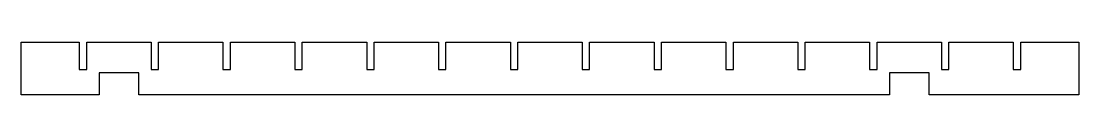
# Model space of a CAD drawing. Header units: millimetres. Extents: x -240 to 0, y 0 to 12.
import ezdxf

# ---------------------------------------------------------------- set-up
doc = ezdxf.new("R2010")
doc.units = ezdxf.units.MM
doc.layers.get('0').update_dxf_attribs({"linetype": 'CONTINUOUS'})

msp = doc.modelspace()

# ---------------------------------------------------------------- linework, layer by layer
msp.add_lwpolyline([(-213.3, 0), (-213.3, 5), (-222.3, 5), (-222.3, 0), (-240, 0), (-240, 12), (-226.8, 12), (-226.8, 5.8), (-225.1, 5.8), (-225.1, 12), (-210.5, 12), (-210.5, 5.8), (-208.8, 5.8), (-208.8, 12), (-194.2, 12), (-194.2, 5.8), (-192.5, 5.8), (-192.5, 12), (-177.9, 12), (-177.9, 5.8), (-176.2, 5.8), (-176.2, 12), (-161.6, 12), (-161.6, 5.8), (-159.9, 5.8), (-159.9, 12), (-145.3, 12), (-145.3, 5.8), (-143.6, 5.8), (-143.6, 12), (-129, 12), (-129, 5.8), (-127.3, 5.8), (-127.3, 12), (-112.7, 12), (-112.7, 5.8), (-111, 5.8), (-111, 12), (-96.4, 12), (-96.4, 5.8), (-94.7, 5.8), (-94.7, 12), (-80.1, 12), (-80.1, 5.8), (-78.4, 5.8), (-78.4, 12), (-63.8, 12), (-63.8, 5.8), (-62.1, 5.8), (-62.1, 12), (-47.5, 12), (-47.5, 5.8), (-45.8, 5.8), (-45.8, 12), (-31.2, 12), (-31.2, 5.8), (-29.5, 5.8), (-29.5, 12), (-14.9, 12), (-14.9, 5.8), (-13.2, 5.8), (-13.2, 12), (0, 12), (0, 0), (-34, 0), (-34, 5), (-43, 5), (-43, 0)], close=True)

doc.saveas('drawing.dxf')
